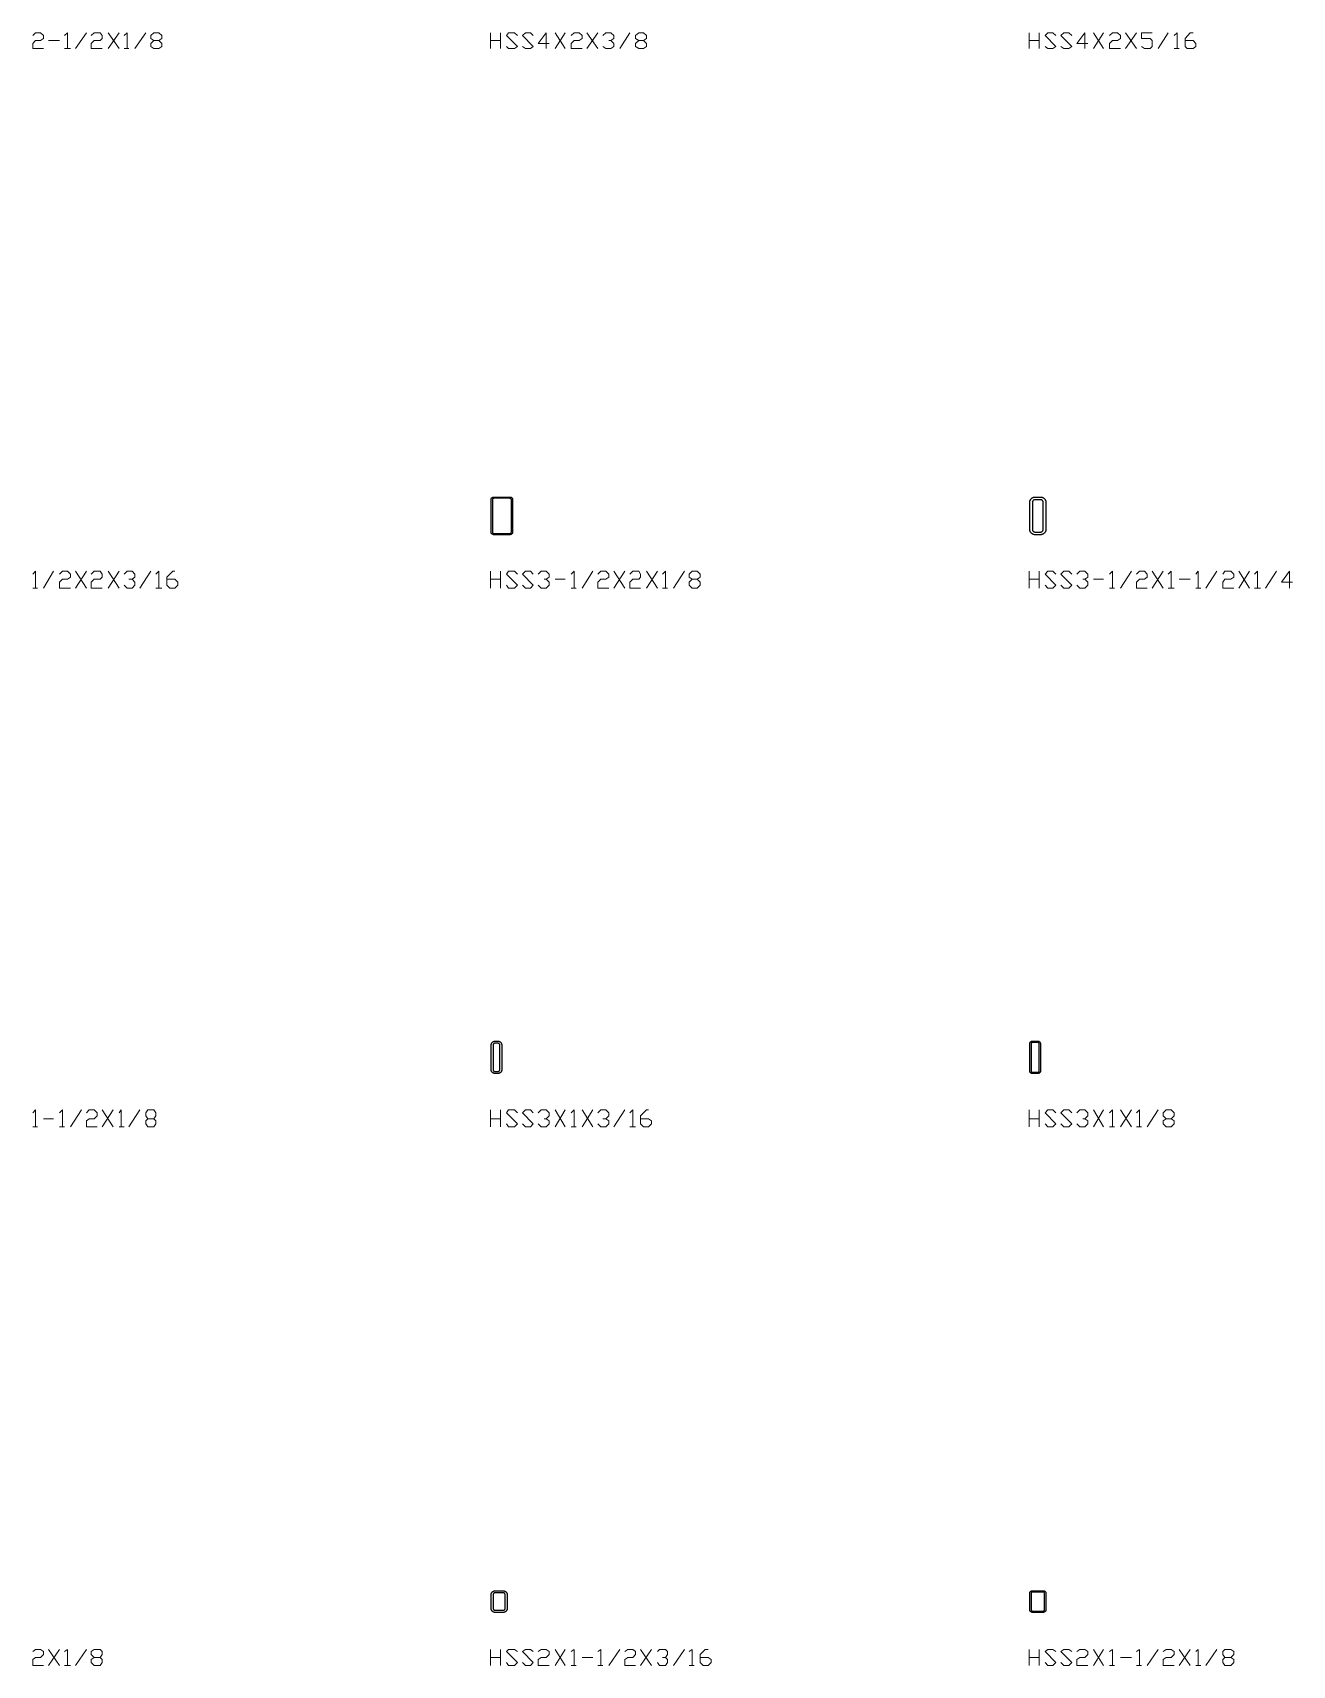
# Model space of a CAD drawing. Header units: inches. Extents: x 0 to 975, y -1305 to 34.
# Drawn here: x 857.4 to 974.4, y -1254.9 to -1103.4 of the extents above; entities that cross this region are included whole.
import ezdxf

# ---------------------------------------------------------------- set-up
doc = ezdxf.new("R2010")
doc.units = ezdxf.units.IN
doc.header["$MEASUREMENT"] = 0
doc.layers.add('AISC_STEEL', color=7, linetype='Continuous')

msp = doc.modelspace()

# ---------------------------------------------------------------- linework, layer by layer
at = {"color": 3, "lineweight": 0}
for p, q in [((858.92, -1104.14), (859.94, -1104.14)), ((861.41, -1104.88), (862.43, -1103.41)), ((864.45, -1103.41), (865.47, -1104.88)), ((864.45, -1104.88), (865.47, -1103.41)), ((866.94, -1104.88), (867.96, -1103.41)), ((899.96, -1104.88), (899.96, -1103.41)), ((899.96, -1104.14), (900.88, -1104.14)), ((900.88, -1103.41), (900.88, -1104.88)), ((905.95, -1103.41), (906.87, -1104.88)), ((905.95, -1104.88), (906.87, -1103.41)), ((908.9, -1103.41), (909.92, -1104.88)), ((908.9, -1104.88), (909.92, -1103.41)), ((911.95, -1104.88), (912.87, -1103.41)), ((949.94, -1104.88), (949.94, -1103.41)), ((949.94, -1104.14), (950.86, -1104.14)), ((950.86, -1103.41), (950.86, -1104.88)), ((955.93, -1103.41), (956.86, -1104.88)), ((955.93, -1104.88), (956.86, -1103.41)), ((958.88, -1103.41), (959.9, -1104.88)), ((958.88, -1104.88), (959.9, -1103.41)), ((961.93, -1104.88), (962.85, -1103.41)), ((860.4, -1104.88), (860.95, -1104.88)), ((865.93, -1104.88), (866.39, -1104.88)), ((963.4, -1104.88), (963.86, -1104.88)), ((858.46, -1154.96), (859.38, -1153.39)), ((861.41, -1153.39), (862.43, -1154.96)), ((861.41, -1154.96), (862.43, -1153.39)), ((864.45, -1153.39), (865.47, -1154.96)), ((864.45, -1154.96), (865.47, -1153.39)), ((867.41, -1154.96), (868.42, -1153.39)), ((899.96, -1154.96), (899.96, -1153.39)), ((899.96, -1154.13), (900.88, -1154.13)), ((900.88, -1153.39), (900.88, -1154.96)), ((905.95, -1154.13), (906.87, -1154.13)), ((908.44, -1154.96), (909.46, -1153.39)), ((911.39, -1153.39), (912.41, -1154.96)), ((911.39, -1154.96), (912.41, -1153.39)), ((914.44, -1153.39), (915.45, -1154.96)), ((914.44, -1154.96), (915.45, -1153.39)), ((916.93, -1154.96), (917.94, -1153.39)), ((949.94, -1154.96), (949.94, -1153.39)), ((949.94, -1154.13), (950.86, -1154.13)), ((950.86, -1153.39), (950.86, -1154.96)), ((955.93, -1154.13), (956.86, -1154.13)), ((958.42, -1154.96), (959.44, -1153.39)), ((961.37, -1153.39), (962.39, -1154.96)), ((961.37, -1154.96), (962.39, -1153.39)), ((963.86, -1154.13), (964.88, -1154.13)), ((966.35, -1154.96), (967.37, -1153.39)), ((969.4, -1153.39), (970.41, -1154.96)), ((969.4, -1154.96), (970.41, -1153.39)), ((971.89, -1154.96), (972.9, -1153.39)), ((857.45, -1154.96), (857.91, -1154.96)), ((868.88, -1154.96), (869.43, -1154.96)), ((907.43, -1154.96), (907.89, -1154.96)), ((915.91, -1154.96), (916.37, -1154.96)), ((957.41, -1154.96), (957.87, -1154.96)), ((962.85, -1154.96), (963.4, -1154.96)), ((965.43, -1154.96), (965.89, -1154.96)), ((970.87, -1154.96), (971.43, -1154.96)), ((858.46, -1204.2), (859.38, -1204.2)), ((860.95, -1204.94), (861.97, -1203.37)), ((863.9, -1203.37), (864.92, -1204.94)), ((863.9, -1204.94), (864.92, -1203.37)), ((866.39, -1204.94), (867.41, -1203.37)), ((899.96, -1204.94), (899.96, -1203.37)), ((899.96, -1204.2), (900.88, -1204.2)), ((900.88, -1203.37), (900.88, -1204.94)), ((905.95, -1203.37), (906.87, -1204.94)), ((905.95, -1204.94), (906.87, -1203.37)), ((908.44, -1203.37), (909.46, -1204.94)), ((908.44, -1204.94), (909.46, -1203.37)), ((911.39, -1204.94), (912.41, -1203.37)), ((949.94, -1204.94), (949.94, -1203.37)), ((949.94, -1204.2), (950.86, -1204.2)), ((950.86, -1203.37), (950.86, -1204.94)), ((955.93, -1203.37), (956.86, -1204.94)), ((955.93, -1204.94), (956.86, -1203.37)), ((958.42, -1203.37), (959.44, -1204.94)), ((958.42, -1204.94), (959.44, -1203.37)), ((960.91, -1204.94), (961.93, -1203.37)), ((857.45, -1204.94), (857.91, -1204.94)), ((859.94, -1204.94), (860.4, -1204.94)), ((865.47, -1204.94), (865.93, -1204.94)), ((907.43, -1204.94), (907.89, -1204.94)), ((912.87, -1204.94), (913.42, -1204.94)), ((957.41, -1204.94), (957.87, -1204.94)), ((959.9, -1204.94), (960.36, -1204.94)), ((858.92, -1253.44), (859.94, -1254.92)), ((858.92, -1254.92), (859.94, -1253.44)), ((861.41, -1254.92), (862.43, -1253.44)), ((899.96, -1254.92), (899.96, -1253.44)), ((899.96, -1254.18), (900.88, -1254.18)), ((900.88, -1253.44), (900.88, -1254.92)), ((905.95, -1253.44), (906.87, -1254.92)), ((905.95, -1254.92), (906.87, -1253.44)), ((908.44, -1254.18), (909.46, -1254.18)), ((910.93, -1254.92), (911.95, -1253.44)), ((913.88, -1253.44), (914.9, -1254.92)), ((913.88, -1254.92), (914.9, -1253.44)), ((916.93, -1254.92), (917.94, -1253.44)), ((949.94, -1254.92), (949.94, -1253.44)), ((949.94, -1254.18), (950.86, -1254.18)), ((950.86, -1253.44), (950.86, -1254.92)), ((955.93, -1253.44), (956.86, -1254.92)), ((955.93, -1254.92), (956.86, -1253.44)), ((958.42, -1254.18), (959.44, -1254.18)), ((960.91, -1254.92), (961.93, -1253.44)), ((963.86, -1253.44), (964.88, -1254.92)), ((963.86, -1254.92), (964.88, -1253.44)), ((966.35, -1254.92), (967.37, -1253.44)), ((860.4, -1254.92), (860.95, -1254.92)), ((907.43, -1254.92), (907.89, -1254.92)), ((909.92, -1254.92), (910.38, -1254.92)), ((918.4, -1254.92), (918.86, -1254.92)), ((957.41, -1254.92), (957.87, -1254.92)), ((959.9, -1254.92), (960.36, -1254.92)), ((965.43, -1254.92), (965.89, -1254.92))]:
    msp.add_line(p, q, dxfattribs=at)
for points in [[(857.45, -1103.68), (857.72, -1103.41), (858.18, -1103.41), (858.46, -1103.68), (858.46, -1103.96), (858.18, -1104.14), (857.72, -1104.14), (857.45, -1104.42), (857.45, -1104.88), (858.46, -1104.88)], [(860.4, -1103.68), (860.67, -1103.41), (860.67, -1104.88)], [(862.89, -1103.68), (863.16, -1103.41), (863.72, -1103.41), (863.9, -1103.68), (863.9, -1103.96), (863.72, -1104.14), (863.16, -1104.14), (862.89, -1104.42), (862.89, -1104.88), (863.9, -1104.88)], [(865.93, -1103.68), (866.21, -1103.41), (866.21, -1104.88)], [(869.16, -1104.14), (869.43, -1104.42), (869.43, -1104.7), (869.16, -1104.88), (868.7, -1104.88), (868.42, -1104.7), (868.42, -1104.42), (868.7, -1104.14), (869.16, -1104.14), (869.43, -1103.96), (869.43, -1103.68), (869.16, -1103.41), (868.7, -1103.41), (868.42, -1103.68), (868.42, -1103.96), (868.7, -1104.14)], [(901.43, -1104.7), (901.62, -1104.88), (902.17, -1104.88), (902.45, -1104.7), (901.43, -1103.68), (901.62, -1103.41), (902.17, -1103.41), (902.45, -1103.68)], [(902.91, -1104.7), (903.19, -1104.88), (903.65, -1104.88), (903.92, -1104.7), (902.91, -1103.68), (903.19, -1103.41), (903.65, -1103.41), (903.92, -1103.68)], [(905.4, -1104.42), (904.38, -1104.42), (905.12, -1103.41), (905.12, -1104.88)], [(907.43, -1103.68), (907.7, -1103.41), (908.17, -1103.41), (908.44, -1103.68), (908.44, -1103.96), (908.17, -1104.14), (907.7, -1104.14), (907.43, -1104.42), (907.43, -1104.88), (908.44, -1104.88)], [(910.38, -1103.68), (910.66, -1103.41), (911.12, -1103.41), (911.39, -1103.68), (911.39, -1103.96), (911.12, -1104.14), (910.93, -1104.14)], [(911.12, -1104.14), (911.39, -1104.42), (911.39, -1104.7), (911.12, -1104.88), (910.66, -1104.88), (910.38, -1104.7)], [(914.16, -1104.14), (914.44, -1104.42), (914.44, -1104.7), (914.16, -1104.88), (913.7, -1104.88), (913.42, -1104.7), (913.42, -1104.42), (913.7, -1104.14), (914.16, -1104.14), (914.44, -1103.96), (914.44, -1103.68), (914.16, -1103.41), (913.7, -1103.41), (913.42, -1103.68), (913.42, -1103.96), (913.7, -1104.14)], [(951.42, -1104.7), (951.69, -1104.88), (952.15, -1104.88), (952.43, -1104.7), (951.42, -1103.68), (951.69, -1103.41), (952.15, -1103.41), (952.43, -1103.68)], [(952.89, -1104.7), (953.17, -1104.88), (953.63, -1104.88), (953.91, -1104.7), (952.89, -1103.68), (953.17, -1103.41), (953.63, -1103.41), (953.91, -1103.68)], [(955.38, -1104.42), (954.37, -1104.42), (955.1, -1103.41), (955.1, -1104.88)], [(957.41, -1103.68), (957.69, -1103.41), (958.15, -1103.41), (958.42, -1103.68), (958.42, -1103.96), (958.15, -1104.14), (957.69, -1104.14), (957.41, -1104.42), (957.41, -1104.88), (958.42, -1104.88)], [(960.36, -1104.7), (960.64, -1104.88), (961.19, -1104.88), (961.37, -1104.7), (961.37, -1104.14), (961.19, -1103.96), (960.36, -1103.96), (960.36, -1103.41), (961.37, -1103.41)], [(963.4, -1103.68), (963.68, -1103.41), (963.68, -1104.88)], [(964.42, -1104.14), (965.16, -1104.14), (965.43, -1104.42), (965.43, -1104.7), (965.16, -1104.88), (964.6, -1104.88), (964.42, -1104.7), (964.42, -1103.96), (964.88, -1103.41), (965.16, -1103.41)], [(857.45, -1153.67), (857.72, -1153.39), (857.72, -1154.96)], [(859.94, -1153.67), (860.21, -1153.39), (860.67, -1153.39), (860.95, -1153.67), (860.95, -1153.94), (860.67, -1154.13), (860.21, -1154.13), (859.94, -1154.4), (859.94, -1154.96), (860.95, -1154.96)], [(862.89, -1153.67), (863.16, -1153.39), (863.72, -1153.39), (863.9, -1153.67), (863.9, -1153.94), (863.72, -1154.13), (863.16, -1154.13), (862.89, -1154.4), (862.89, -1154.96), (863.9, -1154.96)], [(865.93, -1153.67), (866.21, -1153.39), (866.67, -1153.39), (866.94, -1153.67), (866.94, -1153.94), (866.67, -1154.13), (866.39, -1154.13)], [(866.67, -1154.13), (866.94, -1154.4), (866.94, -1154.68), (866.67, -1154.96), (866.21, -1154.96), (865.93, -1154.68)], [(868.88, -1153.67), (869.16, -1153.39), (869.16, -1154.96)], [(869.9, -1154.13), (870.63, -1154.13), (870.91, -1154.4), (870.91, -1154.68), (870.63, -1154.96), (870.17, -1154.96), (869.9, -1154.68), (869.9, -1153.94), (870.45, -1153.39), (870.63, -1153.39)], [(901.43, -1154.68), (901.62, -1154.96), (902.17, -1154.96), (902.45, -1154.68), (901.43, -1153.67), (901.62, -1153.39), (902.17, -1153.39), (902.45, -1153.67)], [(902.91, -1154.68), (903.19, -1154.96), (903.65, -1154.96), (903.92, -1154.68), (902.91, -1153.67), (903.19, -1153.39), (903.65, -1153.39), (903.92, -1153.67)], [(904.38, -1153.67), (904.66, -1153.39), (905.12, -1153.39), (905.4, -1153.67), (905.4, -1153.94), (905.12, -1154.13), (904.94, -1154.13)], [(905.12, -1154.13), (905.4, -1154.4), (905.4, -1154.68), (905.12, -1154.96), (904.66, -1154.96), (904.38, -1154.68)], [(907.43, -1153.67), (907.7, -1153.39), (907.7, -1154.96)], [(909.92, -1153.67), (910.19, -1153.39), (910.66, -1153.39), (910.93, -1153.67), (910.93, -1153.94), (910.66, -1154.13), (910.19, -1154.13), (909.92, -1154.4), (909.92, -1154.96), (910.93, -1154.96)], [(912.87, -1153.67), (913.15, -1153.39), (913.7, -1153.39), (913.88, -1153.67), (913.88, -1153.94), (913.7, -1154.13), (913.15, -1154.13), (912.87, -1154.4), (912.87, -1154.96), (913.88, -1154.96)], [(915.91, -1153.67), (916.19, -1153.39), (916.19, -1154.96)], [(919.14, -1154.13), (919.42, -1154.4), (919.42, -1154.68), (919.14, -1154.96), (918.68, -1154.96), (918.4, -1154.68), (918.4, -1154.4), (918.68, -1154.13), (919.14, -1154.13), (919.42, -1153.94), (919.42, -1153.67), (919.14, -1153.39), (918.68, -1153.39), (918.4, -1153.67), (918.4, -1153.94), (918.68, -1154.13)], [(951.42, -1154.68), (951.69, -1154.96), (952.15, -1154.96), (952.43, -1154.68), (951.42, -1153.67), (951.69, -1153.39), (952.15, -1153.39), (952.43, -1153.67)], [(952.89, -1154.68), (953.17, -1154.96), (953.63, -1154.96), (953.91, -1154.68), (952.89, -1153.67), (953.17, -1153.39), (953.63, -1153.39), (953.91, -1153.67)], [(954.37, -1153.67), (954.64, -1153.39), (955.1, -1153.39), (955.38, -1153.67), (955.38, -1153.94), (955.1, -1154.13), (954.92, -1154.13)], [(955.1, -1154.13), (955.38, -1154.4), (955.38, -1154.68), (955.1, -1154.96), (954.64, -1154.96), (954.37, -1154.68)], [(957.41, -1153.67), (957.69, -1153.39), (957.69, -1154.96)], [(959.9, -1153.67), (960.18, -1153.39), (960.64, -1153.39), (960.91, -1153.67), (960.91, -1153.94), (960.64, -1154.13), (960.18, -1154.13), (959.9, -1154.4), (959.9, -1154.96), (960.91, -1154.96)], [(962.85, -1153.67), (963.13, -1153.39), (963.13, -1154.96)], [(965.43, -1153.67), (965.62, -1153.39), (965.62, -1154.96)], [(967.92, -1153.67), (968.11, -1153.39), (968.66, -1153.39), (968.94, -1153.67), (968.94, -1153.94), (968.66, -1154.13), (968.11, -1154.13), (967.92, -1154.4), (967.92, -1154.96), (968.94, -1154.96)], [(970.87, -1153.67), (971.15, -1153.39), (971.15, -1154.96)], [(974.38, -1154.4), (973.36, -1154.4), (974.1, -1153.39), (974.1, -1154.96)], [(857.45, -1203.65), (857.72, -1203.37), (857.72, -1204.94)], [(859.94, -1203.65), (860.21, -1203.37), (860.21, -1204.94)], [(862.43, -1203.65), (862.7, -1203.37), (863.16, -1203.37), (863.44, -1203.65), (863.44, -1203.92), (863.16, -1204.2), (862.7, -1204.2), (862.43, -1204.38), (862.43, -1204.94), (863.44, -1204.94)], [(865.47, -1203.65), (865.65, -1203.37), (865.65, -1204.94)], [(868.7, -1204.2), (868.88, -1204.38), (868.88, -1204.66), (868.7, -1204.94), (868.14, -1204.94), (867.96, -1204.66), (867.96, -1204.38), (868.14, -1204.2), (868.7, -1204.2), (868.88, -1203.92), (868.88, -1203.65), (868.7, -1203.37), (868.14, -1203.37), (867.96, -1203.65), (867.96, -1203.92), (868.14, -1204.2)], [(901.43, -1204.66), (901.62, -1204.94), (902.17, -1204.94), (902.45, -1204.66), (901.43, -1203.65), (901.62, -1203.37), (902.17, -1203.37), (902.45, -1203.65)], [(902.91, -1204.66), (903.19, -1204.94), (903.65, -1204.94), (903.92, -1204.66), (902.91, -1203.65), (903.19, -1203.37), (903.65, -1203.37), (903.92, -1203.65)], [(904.38, -1203.65), (904.66, -1203.37), (905.12, -1203.37), (905.4, -1203.65), (905.4, -1203.92), (905.12, -1204.2), (904.94, -1204.2)], [(905.12, -1204.2), (905.4, -1204.38), (905.4, -1204.66), (905.12, -1204.94), (904.66, -1204.94), (904.38, -1204.66)], [(907.43, -1203.65), (907.7, -1203.37), (907.7, -1204.94)], [(909.92, -1203.65), (910.19, -1203.37), (910.66, -1203.37), (910.93, -1203.65), (910.93, -1203.92), (910.66, -1204.2), (910.38, -1204.2)], [(910.66, -1204.2), (910.93, -1204.38), (910.93, -1204.66), (910.66, -1204.94), (910.19, -1204.94), (909.92, -1204.66)], [(912.87, -1203.65), (913.15, -1203.37), (913.15, -1204.94)], [(913.88, -1204.2), (914.62, -1204.2), (914.9, -1204.38), (914.9, -1204.66), (914.62, -1204.94), (914.16, -1204.94), (913.88, -1204.66), (913.88, -1203.92), (914.44, -1203.37), (914.62, -1203.37)], [(951.42, -1204.66), (951.69, -1204.94), (952.15, -1204.94), (952.43, -1204.66), (951.42, -1203.65), (951.69, -1203.37), (952.15, -1203.37), (952.43, -1203.65)], [(952.89, -1204.66), (953.17, -1204.94), (953.63, -1204.94), (953.91, -1204.66), (952.89, -1203.65), (953.17, -1203.37), (953.63, -1203.37), (953.91, -1203.65)], [(954.37, -1203.65), (954.64, -1203.37), (955.1, -1203.37), (955.38, -1203.65), (955.38, -1203.92), (955.1, -1204.2), (954.92, -1204.2)], [(955.1, -1204.2), (955.38, -1204.38), (955.38, -1204.66), (955.1, -1204.94), (954.64, -1204.94), (954.37, -1204.66)], [(957.41, -1203.65), (957.69, -1203.37), (957.69, -1204.94)], [(959.9, -1203.65), (960.18, -1203.37), (960.18, -1204.94)], [(963.13, -1204.2), (963.4, -1204.38), (963.4, -1204.66), (963.13, -1204.94), (962.67, -1204.94), (962.39, -1204.66), (962.39, -1204.38), (962.67, -1204.2), (963.13, -1204.2), (963.4, -1203.92), (963.4, -1203.65), (963.13, -1203.37), (962.67, -1203.37), (962.39, -1203.65), (962.39, -1203.92), (962.67, -1204.2)], [(857.45, -1253.63), (857.72, -1253.44), (858.18, -1253.44), (858.46, -1253.63), (858.46, -1253.9), (858.18, -1254.18), (857.72, -1254.18), (857.45, -1254.37), (857.45, -1254.92), (858.46, -1254.92)], [(860.4, -1253.63), (860.67, -1253.44), (860.67, -1254.92)], [(863.72, -1254.18), (863.9, -1254.37), (863.9, -1254.64), (863.72, -1254.92), (863.16, -1254.92), (862.89, -1254.64), (862.89, -1254.37), (863.16, -1254.18), (863.72, -1254.18), (863.9, -1253.9), (863.9, -1253.63), (863.72, -1253.44), (863.16, -1253.44), (862.89, -1253.63), (862.89, -1253.9), (863.16, -1254.18)], [(901.43, -1254.64), (901.62, -1254.92), (902.17, -1254.92), (902.45, -1254.64), (901.43, -1253.63), (901.62, -1253.44), (902.17, -1253.44), (902.45, -1253.63)], [(902.91, -1254.64), (903.19, -1254.92), (903.65, -1254.92), (903.92, -1254.64), (902.91, -1253.63), (903.19, -1253.44), (903.65, -1253.44), (903.92, -1253.63)], [(904.38, -1253.63), (904.66, -1253.44), (905.12, -1253.44), (905.4, -1253.63), (905.4, -1253.9), (905.12, -1254.18), (904.66, -1254.18), (904.38, -1254.37), (904.38, -1254.92), (905.4, -1254.92)], [(907.43, -1253.63), (907.7, -1253.44), (907.7, -1254.92)], [(909.92, -1253.63), (910.19, -1253.44), (910.19, -1254.92)], [(912.41, -1253.63), (912.68, -1253.44), (913.15, -1253.44), (913.42, -1253.63), (913.42, -1253.9), (913.15, -1254.18), (912.68, -1254.18), (912.41, -1254.37), (912.41, -1254.92), (913.42, -1254.92)], [(915.45, -1253.63), (915.64, -1253.44), (916.19, -1253.44), (916.37, -1253.63), (916.37, -1253.9), (916.19, -1254.18), (915.91, -1254.18)], [(916.19, -1254.18), (916.37, -1254.37), (916.37, -1254.64), (916.19, -1254.92), (915.64, -1254.92), (915.45, -1254.64)], [(918.4, -1253.63), (918.68, -1253.44), (918.68, -1254.92)], [(919.42, -1254.18), (920.15, -1254.18), (920.43, -1254.37), (920.43, -1254.64), (920.15, -1254.92), (919.69, -1254.92), (919.42, -1254.64), (919.42, -1253.9), (919.88, -1253.44), (920.15, -1253.44)], [(951.42, -1254.64), (951.69, -1254.92), (952.15, -1254.92), (952.43, -1254.64), (951.42, -1253.63), (951.69, -1253.44), (952.15, -1253.44), (952.43, -1253.63)], [(952.89, -1254.64), (953.17, -1254.92), (953.63, -1254.92), (953.91, -1254.64), (952.89, -1253.63), (953.17, -1253.44), (953.63, -1253.44), (953.91, -1253.63)], [(954.37, -1253.63), (954.64, -1253.44), (955.1, -1253.44), (955.38, -1253.63), (955.38, -1253.9), (955.1, -1254.18), (954.64, -1254.18), (954.37, -1254.37), (954.37, -1254.92), (955.38, -1254.92)], [(957.41, -1253.63), (957.69, -1253.44), (957.69, -1254.92)], [(959.9, -1253.63), (960.18, -1253.44), (960.18, -1254.92)], [(962.39, -1253.63), (962.67, -1253.44), (963.13, -1253.44), (963.4, -1253.63), (963.4, -1253.9), (963.13, -1254.18), (962.67, -1254.18), (962.39, -1254.37), (962.39, -1254.92), (963.4, -1254.92)], [(965.43, -1253.63), (965.62, -1253.44), (965.62, -1254.92)], [(968.66, -1254.18), (968.94, -1254.37), (968.94, -1254.64), (968.66, -1254.92), (968.11, -1254.92), (967.92, -1254.64), (967.92, -1254.37), (968.11, -1254.18), (968.66, -1254.18), (968.94, -1253.9), (968.94, -1253.63), (968.66, -1253.44), (968.11, -1253.44), (967.92, -1253.63), (967.92, -1253.9), (968.11, -1254.18)]]:
    msp.add_lwpolyline(points, dxfattribs=at)
at = {"layer": 'AISC_STEEL'}
for points in [[(901.75, -1146.5), (901.78, -1146.5), (901.81, -1146.51), (901.83, -1146.51), (901.86, -1146.52), (901.88, -1146.54), (901.91, -1146.55), (901.93, -1146.57), (901.95, -1146.59), (901.96, -1146.62), (901.98, -1146.64), (901.99, -1146.67), (901.99, -1146.69), (902, -1146.72), (902, -1146.75), (902, -1149.75), (902, -1149.78), (901.99, -1149.81), (901.99, -1149.83), (901.98, -1149.86), (901.96, -1149.88), (901.95, -1149.91), (901.93, -1149.93), (901.91, -1149.95), (901.88, -1149.96), (901.86, -1149.98), (901.83, -1149.99), (901.81, -1149.99), (901.78, -1150), (901.75, -1150), (900.25, -1150), (900.22, -1150), (900.19, -1149.99), (900.17, -1149.99), (900.14, -1149.98), (900.12, -1149.96), (900.09, -1149.95), (900.07, -1149.93), (900.05, -1149.91), (900.04, -1149.88), (900.02, -1149.86), (900.01, -1149.83), (900.01, -1149.81), (900, -1149.78), (900, -1149.75), (900, -1146.75), (900, -1146.72), (900.01, -1146.69), (900.01, -1146.67), (900.02, -1146.64), (900.04, -1146.62), (900.05, -1146.59), (900.07, -1146.57), (900.09, -1146.55), (900.12, -1146.54), (900.14, -1146.52), (900.17, -1146.51), (900.19, -1146.51), (900.22, -1146.5), (900.25, -1146.5)], [(900.25, -1146.62), (900.23, -1146.63), (900.22, -1146.63), (900.2, -1146.63), (900.19, -1146.64), (900.17, -1146.65), (900.16, -1146.66), (900.15, -1146.67), (900.14, -1146.69), (900.13, -1146.7), (900.13, -1146.72), (900.13, -1146.73), (900.12, -1146.75), (900.12, -1149.75), (900.13, -1149.77), (900.13, -1149.78), (900.13, -1149.8), (900.14, -1149.81), (900.15, -1149.83), (900.16, -1149.84), (900.17, -1149.85), (900.19, -1149.86), (900.2, -1149.87), (900.22, -1149.87), (900.23, -1149.87), (900.25, -1149.88), (901.75, -1149.88), (901.77, -1149.87), (901.78, -1149.87), (901.8, -1149.87), (901.81, -1149.86), (901.83, -1149.85), (901.84, -1149.84), (901.85, -1149.83), (901.86, -1149.81), (901.87, -1149.8), (901.87, -1149.78), (901.87, -1149.77), (901.88, -1149.75), (901.88, -1146.75), (901.87, -1146.73), (901.87, -1146.72), (901.87, -1146.7), (901.86, -1146.69), (901.85, -1146.67), (901.84, -1146.66), (901.83, -1146.65), (901.81, -1146.64), (901.8, -1146.63), (901.78, -1146.63), (901.77, -1146.63), (901.75, -1146.62)], [(951, -1146.5), (951.03, -1146.5), (951.06, -1146.5), (951.09, -1146.51), (951.12, -1146.51), (951.14, -1146.52), (951.17, -1146.53), (951.2, -1146.54), (951.22, -1146.55), (951.25, -1146.57), (951.27, -1146.58), (951.3, -1146.6), (951.32, -1146.62), (951.34, -1146.64), (951.36, -1146.66), (951.38, -1146.68), (951.4, -1146.7), (951.42, -1146.73), (951.43, -1146.75), (951.45, -1146.78), (951.46, -1146.8), (951.47, -1146.83), (951.48, -1146.86), (951.49, -1146.88), (951.49, -1146.91), (951.5, -1146.94), (951.5, -1146.97), (951.5, -1147), (951.5, -1149.5), (951.5, -1149.53), (951.5, -1149.56), (951.49, -1149.59), (951.49, -1149.62), (951.48, -1149.64), (951.47, -1149.67), (951.46, -1149.7), (951.45, -1149.72), (951.43, -1149.75), (951.42, -1149.77), (951.4, -1149.8), (951.38, -1149.82), (951.36, -1149.84), (951.34, -1149.86), (951.32, -1149.88), (951.3, -1149.9), (951.27, -1149.92), (951.25, -1149.93), (951.22, -1149.95), (951.2, -1149.96), (951.17, -1149.97), (951.14, -1149.98), (951.12, -1149.99), (951.09, -1149.99), (951.06, -1150), (951.03, -1150), (951, -1150), (950.5, -1150), (950.47, -1150), (950.44, -1150), (950.41, -1149.99), (950.38, -1149.99), (950.36, -1149.98), (950.33, -1149.97), (950.3, -1149.96), (950.28, -1149.95), (950.25, -1149.93), (950.23, -1149.92), (950.2, -1149.9), (950.18, -1149.88), (950.16, -1149.86), (950.14, -1149.84), (950.12, -1149.82), (950.1, -1149.8), (950.08, -1149.77), (950.07, -1149.75), (950.05, -1149.72), (950.04, -1149.7), (950.03, -1149.67), (950.02, -1149.64), (950.01, -1149.62), (950.01, -1149.59), (950, -1149.56), (950, -1149.53), (950, -1149.5), (950, -1147), (950, -1146.97), (950, -1146.94), (950.01, -1146.91), (950.01, -1146.88), (950.02, -1146.86), (950.03, -1146.83), (950.04, -1146.8), (950.05, -1146.78), (950.07, -1146.75), (950.08, -1146.73), (950.1, -1146.7), (950.12, -1146.68), (950.14, -1146.66), (950.16, -1146.64), (950.18, -1146.62), (950.2, -1146.6), (950.23, -1146.58), (950.25, -1146.57), (950.28, -1146.55), (950.3, -1146.54), (950.33, -1146.53), (950.36, -1146.52), (950.38, -1146.51), (950.41, -1146.51), (950.44, -1146.5), (950.47, -1146.5), (950.5, -1146.5)], [(950.5, -1146.75), (950.47, -1146.75), (950.44, -1146.76), (950.42, -1146.76), (950.39, -1146.77), (950.37, -1146.79), (950.34, -1146.8), (950.32, -1146.82), (950.3, -1146.84), (950.29, -1146.87), (950.27, -1146.89), (950.26, -1146.92), (950.26, -1146.94), (950.25, -1146.97), (950.25, -1147), (950.25, -1149.5), (950.25, -1149.53), (950.26, -1149.56), (950.26, -1149.58), (950.27, -1149.61), (950.29, -1149.63), (950.3, -1149.66), (950.32, -1149.68), (950.34, -1149.7), (950.37, -1149.71), (950.39, -1149.73), (950.42, -1149.74), (950.44, -1149.74), (950.47, -1149.75), (950.5, -1149.75), (951, -1149.75), (951.03, -1149.75), (951.06, -1149.74), (951.08, -1149.74), (951.11, -1149.73), (951.13, -1149.71), (951.16, -1149.7), (951.18, -1149.68), (951.2, -1149.66), (951.21, -1149.63), (951.23, -1149.61), (951.24, -1149.58), (951.24, -1149.56), (951.25, -1149.53), (951.25, -1149.5), (951.25, -1147), (951.25, -1146.97), (951.24, -1146.94), (951.24, -1146.92), (951.23, -1146.89), (951.21, -1146.87), (951.2, -1146.84), (951.18, -1146.82), (951.16, -1146.8), (951.13, -1146.79), (951.11, -1146.77), (951.08, -1146.76), (951.06, -1146.76), (951.03, -1146.75), (951, -1146.75)], [(900.62, -1197), (900.65, -1197), (900.68, -1197), (900.71, -1197.01), (900.74, -1197.02), (900.77, -1197.03), (900.8, -1197.04), (900.82, -1197.06), (900.85, -1197.07), (900.87, -1197.09), (900.89, -1197.11), (900.91, -1197.13), (900.93, -1197.15), (900.94, -1197.18), (900.96, -1197.2), (900.97, -1197.23), (900.98, -1197.26), (900.99, -1197.29), (901, -1197.32), (901, -1197.35), (901, -1197.38), (901, -1199.62), (901, -1199.65), (901, -1199.68), (900.99, -1199.71), (900.98, -1199.74), (900.97, -1199.77), (900.96, -1199.8), (900.94, -1199.82), (900.93, -1199.85), (900.91, -1199.87), (900.89, -1199.89), (900.87, -1199.91), (900.85, -1199.93), (900.82, -1199.94), (900.8, -1199.96), (900.77, -1199.97), (900.74, -1199.98), (900.71, -1199.99), (900.68, -1200), (900.65, -1200), (900.62, -1200), (900.38, -1200), (900.35, -1200), (900.32, -1200), (900.29, -1199.99), (900.26, -1199.98), (900.23, -1199.97), (900.2, -1199.96), (900.18, -1199.94), (900.15, -1199.93), (900.13, -1199.91), (900.11, -1199.89), (900.09, -1199.87), (900.07, -1199.85), (900.06, -1199.82), (900.04, -1199.8), (900.03, -1199.77), (900.02, -1199.74), (900.01, -1199.71), (900, -1199.68), (900, -1199.65), (900, -1199.62), (900, -1197.38), (900, -1197.35), (900, -1197.32), (900.01, -1197.29), (900.02, -1197.26), (900.03, -1197.23), (900.04, -1197.2), (900.06, -1197.18), (900.07, -1197.15), (900.09, -1197.13), (900.11, -1197.11), (900.13, -1197.09), (900.15, -1197.07), (900.18, -1197.06), (900.2, -1197.04), (900.23, -1197.03), (900.26, -1197.02), (900.29, -1197.01), (900.32, -1197), (900.35, -1197), (900.38, -1197)], [(900.38, -1197.19), (900.35, -1197.19), (900.33, -1197.19), (900.3, -1197.2), (900.28, -1197.21), (900.26, -1197.23), (900.24, -1197.24), (900.23, -1197.26), (900.21, -1197.28), (900.2, -1197.3), (900.19, -1197.33), (900.19, -1197.35), (900.19, -1197.38), (900.19, -1199.62), (900.19, -1199.65), (900.19, -1199.67), (900.2, -1199.7), (900.21, -1199.72), (900.23, -1199.74), (900.24, -1199.76), (900.26, -1199.77), (900.28, -1199.79), (900.3, -1199.8), (900.33, -1199.81), (900.35, -1199.81), (900.38, -1199.81), (900.62, -1199.81), (900.65, -1199.81), (900.67, -1199.81), (900.7, -1199.8), (900.72, -1199.79), (900.74, -1199.77), (900.76, -1199.76), (900.77, -1199.74), (900.79, -1199.72), (900.8, -1199.7), (900.81, -1199.67), (900.81, -1199.65), (900.81, -1199.62), (900.81, -1197.38), (900.81, -1197.35), (900.81, -1197.33), (900.8, -1197.3), (900.79, -1197.28), (900.77, -1197.26), (900.76, -1197.24), (900.74, -1197.23), (900.72, -1197.21), (900.7, -1197.2), (900.67, -1197.19), (900.65, -1197.19), (900.62, -1197.19)], [(950.75, -1197), (950.78, -1197), (950.81, -1197.01), (950.83, -1197.01), (950.86, -1197.02), (950.88, -1197.04), (950.91, -1197.05), (950.93, -1197.07), (950.95, -1197.09), (950.96, -1197.12), (950.98, -1197.14), (950.99, -1197.17), (950.99, -1197.19), (951, -1197.22), (951, -1197.25), (951, -1199.75), (951, -1199.78), (950.99, -1199.81), (950.99, -1199.83), (950.98, -1199.86), (950.96, -1199.88), (950.95, -1199.91), (950.93, -1199.93), (950.91, -1199.95), (950.88, -1199.96), (950.86, -1199.98), (950.83, -1199.99), (950.81, -1199.99), (950.78, -1200), (950.75, -1200), (950.25, -1200), (950.22, -1200), (950.19, -1199.99), (950.17, -1199.99), (950.14, -1199.98), (950.12, -1199.96), (950.09, -1199.95), (950.07, -1199.93), (950.05, -1199.91), (950.04, -1199.88), (950.02, -1199.86), (950.01, -1199.83), (950.01, -1199.81), (950, -1199.78), (950, -1199.75), (950, -1197.25), (950, -1197.22), (950.01, -1197.19), (950.01, -1197.17), (950.02, -1197.14), (950.04, -1197.12), (950.05, -1197.09), (950.07, -1197.07), (950.09, -1197.05), (950.12, -1197.04), (950.14, -1197.02), (950.17, -1197.01), (950.19, -1197.01), (950.22, -1197), (950.25, -1197)], [(950.25, -1197.12), (950.23, -1197.13), (950.22, -1197.13), (950.2, -1197.13), (950.19, -1197.14), (950.17, -1197.15), (950.16, -1197.16), (950.15, -1197.17), (950.14, -1197.19), (950.13, -1197.2), (950.13, -1197.22), (950.13, -1197.23), (950.12, -1197.25), (950.12, -1199.75), (950.13, -1199.77), (950.13, -1199.78), (950.13, -1199.8), (950.14, -1199.81), (950.15, -1199.83), (950.16, -1199.84), (950.17, -1199.85), (950.19, -1199.86), (950.2, -1199.87), (950.22, -1199.87), (950.23, -1199.87), (950.25, -1199.88), (950.75, -1199.88), (950.77, -1199.87), (950.78, -1199.87), (950.8, -1199.87), (950.81, -1199.86), (950.83, -1199.85), (950.84, -1199.84), (950.85, -1199.83), (950.86, -1199.81), (950.87, -1199.8), (950.87, -1199.78), (950.87, -1199.77), (950.88, -1199.75), (950.88, -1197.25), (950.87, -1197.23), (950.87, -1197.22), (950.87, -1197.2), (950.86, -1197.19), (950.85, -1197.17), (950.84, -1197.16), (950.83, -1197.15), (950.81, -1197.14), (950.8, -1197.13), (950.78, -1197.13), (950.77, -1197.13), (950.75, -1197.12)], [(901.12, -1248), (901.15, -1248), (901.18, -1248), (901.21, -1248.01), (901.24, -1248.02), (901.27, -1248.03), (901.3, -1248.04), (901.32, -1248.06), (901.35, -1248.07), (901.37, -1248.09), (901.39, -1248.11), (901.41, -1248.13), (901.43, -1248.15), (901.44, -1248.18), (901.46, -1248.2), (901.47, -1248.23), (901.48, -1248.26), (901.49, -1248.29), (901.5, -1248.32), (901.5, -1248.35), (901.5, -1248.38), (901.5, -1249.62), (901.5, -1249.65), (901.5, -1249.68), (901.49, -1249.71), (901.48, -1249.74), (901.47, -1249.77), (901.46, -1249.8), (901.44, -1249.82), (901.43, -1249.85), (901.41, -1249.87), (901.39, -1249.89), (901.37, -1249.91), (901.35, -1249.93), (901.32, -1249.94), (901.3, -1249.96), (901.27, -1249.97), (901.24, -1249.98), (901.21, -1249.99), (901.18, -1250), (901.15, -1250), (901.12, -1250), (900.38, -1250), (900.35, -1250), (900.32, -1250), (900.29, -1249.99), (900.26, -1249.98), (900.23, -1249.97), (900.2, -1249.96), (900.18, -1249.94), (900.15, -1249.93), (900.13, -1249.91), (900.11, -1249.89), (900.09, -1249.87), (900.07, -1249.85), (900.06, -1249.82), (900.04, -1249.8), (900.03, -1249.77), (900.02, -1249.74), (900.01, -1249.71), (900, -1249.68), (900, -1249.65), (900, -1249.62), (900, -1248.38), (900, -1248.35), (900, -1248.32), (900.01, -1248.29), (900.02, -1248.26), (900.03, -1248.23), (900.04, -1248.2), (900.06, -1248.18), (900.07, -1248.15), (900.09, -1248.13), (900.11, -1248.11), (900.13, -1248.09), (900.15, -1248.07), (900.18, -1248.06), (900.2, -1248.04), (900.23, -1248.03), (900.26, -1248.02), (900.29, -1248.01), (900.32, -1248), (900.35, -1248), (900.38, -1248)], [(900.38, -1248.19), (900.35, -1248.19), (900.33, -1248.19), (900.3, -1248.2), (900.28, -1248.21), (900.26, -1248.23), (900.24, -1248.24), (900.23, -1248.26), (900.21, -1248.28), (900.2, -1248.3), (900.19, -1248.33), (900.19, -1248.35), (900.19, -1248.38), (900.19, -1249.62), (900.19, -1249.65), (900.19, -1249.67), (900.2, -1249.7), (900.21, -1249.72), (900.23, -1249.74), (900.24, -1249.76), (900.26, -1249.77), (900.28, -1249.79), (900.3, -1249.8), (900.33, -1249.81), (900.35, -1249.81), (900.38, -1249.81), (901.12, -1249.81), (901.15, -1249.81), (901.17, -1249.81), (901.2, -1249.8), (901.22, -1249.79), (901.24, -1249.77), (901.26, -1249.76), (901.27, -1249.74), (901.29, -1249.72), (901.3, -1249.7), (901.31, -1249.67), (901.31, -1249.65), (901.31, -1249.62), (901.31, -1248.38), (901.31, -1248.35), (901.31, -1248.33), (901.3, -1248.3), (901.29, -1248.28), (901.27, -1248.26), (901.26, -1248.24), (901.24, -1248.23), (901.22, -1248.21), (901.2, -1248.2), (901.17, -1248.19), (901.15, -1248.19), (901.12, -1248.19)], [(951.25, -1248), (951.28, -1248), (951.31, -1248.01), (951.33, -1248.01), (951.36, -1248.02), (951.38, -1248.04), (951.41, -1248.05), (951.43, -1248.07), (951.45, -1248.09), (951.46, -1248.12), (951.48, -1248.14), (951.49, -1248.17), (951.49, -1248.19), (951.5, -1248.22), (951.5, -1248.25), (951.5, -1249.75), (951.5, -1249.78), (951.49, -1249.81), (951.49, -1249.83), (951.48, -1249.86), (951.46, -1249.88), (951.45, -1249.91), (951.43, -1249.93), (951.41, -1249.95), (951.38, -1249.96), (951.36, -1249.98), (951.33, -1249.99), (951.31, -1249.99), (951.28, -1250), (951.25, -1250), (950.25, -1250), (950.22, -1250), (950.19, -1249.99), (950.17, -1249.99), (950.14, -1249.98), (950.12, -1249.96), (950.09, -1249.95), (950.07, -1249.93), (950.05, -1249.91), (950.04, -1249.88), (950.02, -1249.86), (950.01, -1249.83), (950.01, -1249.81), (950, -1249.78), (950, -1249.75), (950, -1248.25), (950, -1248.22), (950.01, -1248.19), (950.01, -1248.17), (950.02, -1248.14), (950.04, -1248.12), (950.05, -1248.09), (950.07, -1248.07), (950.09, -1248.05), (950.12, -1248.04), (950.14, -1248.02), (950.17, -1248.01), (950.19, -1248.01), (950.22, -1248), (950.25, -1248)], [(950.25, -1248.12), (950.23, -1248.13), (950.22, -1248.13), (950.2, -1248.13), (950.19, -1248.14), (950.17, -1248.15), (950.16, -1248.16), (950.15, -1248.17), (950.14, -1248.19), (950.13, -1248.2), (950.13, -1248.22), (950.13, -1248.23), (950.12, -1248.25), (950.12, -1249.75), (950.13, -1249.77), (950.13, -1249.78), (950.13, -1249.8), (950.14, -1249.81), (950.15, -1249.83), (950.16, -1249.84), (950.17, -1249.85), (950.19, -1249.86), (950.2, -1249.87), (950.22, -1249.87), (950.23, -1249.87), (950.25, -1249.88), (951.25, -1249.88), (951.27, -1249.87), (951.28, -1249.87), (951.3, -1249.87), (951.31, -1249.86), (951.33, -1249.85), (951.34, -1249.84), (951.35, -1249.83), (951.36, -1249.81), (951.37, -1249.8), (951.37, -1249.78), (951.37, -1249.77), (951.37, -1249.75), (951.37, -1248.25), (951.37, -1248.23), (951.37, -1248.22), (951.37, -1248.2), (951.36, -1248.19), (951.35, -1248.17), (951.34, -1248.16), (951.33, -1248.15), (951.31, -1248.14), (951.3, -1248.13), (951.28, -1248.13), (951.27, -1248.13), (951.25, -1248.12)]]:
    msp.add_lwpolyline(points, close=True, dxfattribs=at)

doc.saveas('drawing.dxf')
